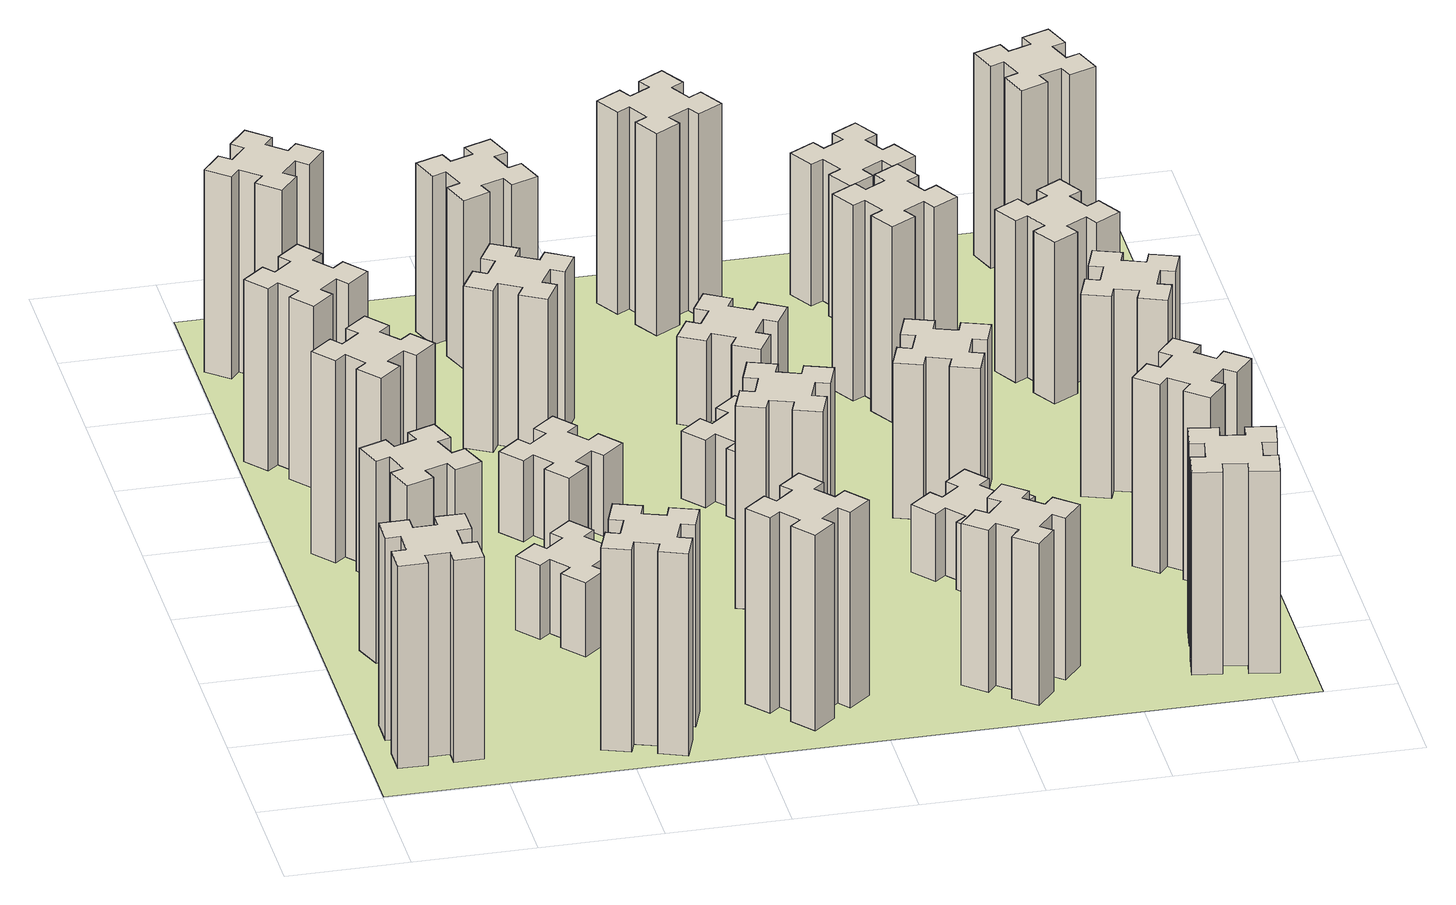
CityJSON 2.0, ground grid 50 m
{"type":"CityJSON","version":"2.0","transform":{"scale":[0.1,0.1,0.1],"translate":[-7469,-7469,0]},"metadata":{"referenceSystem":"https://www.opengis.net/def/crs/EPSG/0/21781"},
"CityObjects":{
"building1":{"type":"Building","attributes":{"class":"1000","function":"1000","usage":"1000","yearOfConstruction":2016,"roofType":"1000","measuredHeight":90,"storeysAboveGround":30,"storeysBelowGround":0},"geometry":[{"type":"Solid","lod":"1","boundaries":[[[[0,1,2,3,4,5,6,7,8,9,10,11,12,13,14,15,16,17,18,19]],[[17,16,20,21]],[[16,15,22,20]],[[15,14,23,22]],[[14,13,24,23]],[[13,12,25,24]],[[12,11,26,25]],[[11,10,27,26]],[[10,9,28,27]],[[9,8,29,28]],[[8,7,30,29]],[[7,6,31,30]],[[6,5,32,31]],[[5,4,33,32]],[[4,3,34,33]],[[3,2,35,34]],[[2,1,36,35]],[[1,0,37,36]],[[0,19,38,37]],[[19,18,39,38]],[[18,17,21,39]],[[24,25,26,27,28,29,30,31,32,33,34,35,36,37,38,39,21,20,22,23]]]]}]},
"building2":{"type":"Building","attributes":{"class":"1000","function":"1000","usage":"1000","yearOfConstruction":2016,"roofType":"1000","measuredHeight":90,"storeysAboveGround":30,"storeysBelowGround":0},"geometry":[{"type":"Solid","lod":"1","boundaries":[[[[40,41,42,43,44,45,46,47,48,49,50,51,52,53,54,55,56,57,58,59]],[[57,56,60,61]],[[56,55,62,60]],[[55,54,63,62]],[[54,53,64,63]],[[53,52,65,64]],[[52,51,66,65]],[[51,50,67,66]],[[50,49,68,67]],[[49,48,69,68]],[[48,47,70,69]],[[47,46,71,70]],[[46,45,72,71]],[[45,44,73,72]],[[44,43,74,73]],[[43,42,75,74]],[[42,41,76,75]],[[41,40,77,76]],[[40,59,78,77]],[[59,58,79,78]],[[58,57,61,79]],[[64,65,66,67,68,69,70,71,72,73,74,75,76,77,78,79,61,60,62,63]]]]}]},
"building3":{"type":"Building","attributes":{"class":"1000","function":"1000","usage":"1000","yearOfConstruction":2016,"roofType":"1000","measuredHeight":90,"storeysAboveGround":30,"storeysBelowGround":0},"geometry":[{"type":"Solid","lod":"1","boundaries":[[[[80,81,82,83,84,85,86,87,88,89,90,91,92,93,94,95,96,97,98,99]],[[97,96,100,101]],[[96,95,102,100]],[[95,94,103,102]],[[94,93,104,103]],[[93,92,105,104]],[[92,91,106,105]],[[91,90,107,106]],[[90,89,108,107]],[[89,88,109,108]],[[88,87,110,109]],[[87,86,111,110]],[[86,85,112,111]],[[85,84,113,112]],[[84,83,114,113]],[[83,82,115,114]],[[82,81,116,115]],[[81,80,117,116]],[[80,99,118,117]],[[99,98,119,118]],[[98,97,101,119]],[[104,105,106,107,108,109,110,111,112,113,114,115,116,117,118,119,101,100,102,103]]]]}]},
"building4":{"type":"Building","attributes":{"class":"1000","function":"1000","usage":"1000","yearOfConstruction":2016,"roofType":"1000","measuredHeight":81,"storeysAboveGround":30,"storeysBelowGround":0},"geometry":[{"type":"Solid","lod":"1","boundaries":[[[[120,121,122,123,124,125,126,127,128,129,130,131,132,133,134,135,136,137,138,139]],[[137,136,140,141]],[[136,135,142,140]],[[135,134,143,142]],[[134,133,144,143]],[[133,132,145,144]],[[132,131,146,145]],[[131,130,147,146]],[[130,129,148,147]],[[129,128,149,148]],[[128,127,150,149]],[[127,126,151,150]],[[126,125,152,151]],[[125,124,153,152]],[[124,123,154,153]],[[123,122,155,154]],[[122,121,156,155]],[[121,120,157,156]],[[120,139,158,157]],[[139,138,159,158]],[[138,137,141,159]],[[144,145,146,147,148,149,150,151,152,153,154,155,156,157,158,159,141,140,142,143]]]]}]},
"building5":{"type":"Building","attributes":{"class":"1000","function":"1000","usage":"1000","yearOfConstruction":2016,"roofType":"1000","measuredHeight":90,"storeysAboveGround":30,"storeysBelowGround":0},"geometry":[{"type":"Solid","lod":"1","boundaries":[[[[160,161,162,163,164,165,166,167,168,169,170,171,172,173,174,175,176,177,178,179]],[[177,176,180,181]],[[176,175,182,180]],[[175,174,183,182]],[[174,173,184,183]],[[173,172,185,184]],[[172,171,186,185]],[[171,170,187,186]],[[170,169,188,187]],[[169,168,189,188]],[[168,167,190,189]],[[167,166,191,190]],[[166,165,192,191]],[[165,164,193,192]],[[164,163,194,193]],[[163,162,195,194]],[[162,161,196,195]],[[161,160,197,196]],[[160,179,198,197]],[[179,178,199,198]],[[178,177,181,199]],[[184,185,186,187,188,189,190,191,192,193,194,195,196,197,198,199,181,180,182,183]]]]}]},
"building6":{"type":"Building","attributes":{"class":"1000","function":"1000","usage":"1000","yearOfConstruction":2016,"roofType":"1000","measuredHeight":90,"storeysAboveGround":30,"storeysBelowGround":0},"geometry":[{"type":"Solid","lod":"1","boundaries":[[[[200,201,202,203,204,205,206,207,208,209,210,211,212,213,214,215,216,217,218,219]],[[217,216,220,221]],[[216,215,222,220]],[[215,214,223,222]],[[214,213,224,223]],[[213,212,225,224]],[[212,211,226,225]],[[211,210,227,226]],[[210,209,228,227]],[[209,208,229,228]],[[208,207,230,229]],[[207,206,231,230]],[[206,205,232,231]],[[205,204,233,232]],[[204,203,234,233]],[[203,202,235,234]],[[202,201,236,235]],[[201,200,237,236]],[[200,219,238,237]],[[219,218,239,238]],[[218,217,221,239]],[[224,225,226,227,228,229,230,231,232,233,234,235,236,237,238,239,221,220,222,223]]]]}]},
"building7":{"type":"Building","attributes":{"class":"1000","function":"1000","usage":"1000","yearOfConstruction":2016,"roofType":"1000","measuredHeight":33,"storeysAboveGround":30,"storeysBelowGround":0},"geometry":[{"type":"Solid","lod":"1","boundaries":[[[[240,241,242,243,244,245,246,247,248,249,250,251,252,253,254,255,256,257,258,259]],[[257,256,260,261]],[[256,255,262,260]],[[255,254,263,262]],[[254,253,264,263]],[[253,252,265,264]],[[252,251,266,265]],[[251,250,267,266]],[[250,249,268,267]],[[249,248,269,268]],[[248,247,270,269]],[[247,246,271,270]],[[246,245,272,271]],[[245,244,273,272]],[[244,243,274,273]],[[243,242,275,274]],[[242,241,276,275]],[[241,240,277,276]],[[240,259,278,277]],[[259,258,279,278]],[[258,257,261,279]],[[264,265,266,267,268,269,270,271,272,273,274,275,276,277,278,279,261,260,262,263]]]]}]},
"building8":{"type":"Building","attributes":{"class":"1000","function":"1000","usage":"1000","yearOfConstruction":2016,"roofType":"1000","measuredHeight":36,"storeysAboveGround":30,"storeysBelowGround":0},"geometry":[{"type":"Solid","lod":"1","boundaries":[[[[280,281,282,283,284,285,286,287,288,289,290,291,292,293,294,295,296,297,298,299]],[[297,296,300,301]],[[296,295,302,300]],[[295,294,303,302]],[[294,293,304,303]],[[293,292,305,304]],[[292,291,306,305]],[[291,290,307,306]],[[290,289,308,307]],[[289,288,309,308]],[[288,287,310,309]],[[287,286,311,310]],[[286,285,312,311]],[[285,284,313,312]],[[284,283,314,313]],[[283,282,315,314]],[[282,281,316,315]],[[281,280,317,316]],[[280,299,318,317]],[[299,298,319,318]],[[298,297,301,319]],[[304,305,306,307,308,309,310,311,312,313,314,315,316,317,318,319,301,300,302,303]]]]}]},
"building9":{"type":"Building","attributes":{"class":"1000","function":"1000","usage":"1000","yearOfConstruction":2016,"roofType":"1000","measuredHeight":87,"storeysAboveGround":30,"storeysBelowGround":0},"geometry":[{"type":"Solid","lod":"1","boundaries":[[[[320,321,322,323,324,325,326,327,328,329,330,331,332,333,334,335,336,337,338,339]],[[337,336,340,341]],[[336,335,342,340]],[[335,334,343,342]],[[334,333,344,343]],[[333,332,345,344]],[[332,331,346,345]],[[331,330,347,346]],[[330,329,348,347]],[[329,328,349,348]],[[328,327,350,349]],[[327,326,351,350]],[[326,325,352,351]],[[325,324,353,352]],[[324,323,354,353]],[[323,322,355,354]],[[322,321,356,355]],[[321,320,357,356]],[[320,339,358,357]],[[339,338,359,358]],[[338,337,341,359]],[[344,345,346,347,348,349,350,351,352,353,354,355,356,357,358,359,341,340,342,343]]]]}]},
"building10":{"type":"Building","attributes":{"class":"1000","function":"1000","usage":"1000","yearOfConstruction":2016,"roofType":"1000","measuredHeight":72,"storeysAboveGround":30,"storeysBelowGround":0},"geometry":[{"type":"Solid","lod":"1","boundaries":[[[[360,361,362,363,364,365,366,367,368,369,370,371,372,373,374,375,376,377,378,379]],[[377,376,380,381]],[[376,375,382,380]],[[375,374,383,382]],[[374,373,384,383]],[[373,372,385,384]],[[372,371,386,385]],[[371,370,387,386]],[[370,369,388,387]],[[369,368,389,388]],[[368,367,390,389]],[[367,366,391,390]],[[366,365,392,391]],[[365,364,393,392]],[[364,363,394,393]],[[363,362,395,394]],[[362,361,396,395]],[[361,360,397,396]],[[360,379,398,397]],[[379,378,399,398]],[[378,377,381,399]],[[384,385,386,387,388,389,390,391,392,393,394,395,396,397,398,399,381,380,382,383]]]]}]},
"building11":{"type":"Building","attributes":{"class":"1000","function":"1000","usage":"1000","yearOfConstruction":2016,"roofType":"1000","measuredHeight":75,"storeysAboveGround":30,"storeysBelowGround":0},"geometry":[{"type":"Solid","lod":"1","boundaries":[[[[400,401,402,403,404,405,406,407,408,409,410,411,412,413,414,415,416,417,418,419]],[[417,416,420,421]],[[416,415,422,420]],[[415,414,423,422]],[[414,413,424,423]],[[413,412,425,424]],[[412,411,426,425]],[[411,410,427,426]],[[410,409,428,427]],[[409,408,429,428]],[[408,407,430,429]],[[407,406,431,430]],[[406,405,432,431]],[[405,404,433,432]],[[404,403,434,433]],[[403,402,435,434]],[[402,401,436,435]],[[401,400,437,436]],[[400,419,438,437]],[[419,418,439,438]],[[418,417,421,439]],[[424,425,426,427,428,429,430,431,432,433,434,435,436,437,438,439,421,420,422,423]]]]}]},
"building12":{"type":"Building","attributes":{"class":"1000","function":"1000","usage":"1000","yearOfConstruction":2016,"roofType":"1000","measuredHeight":90,"storeysAboveGround":30,"storeysBelowGround":0},"geometry":[{"type":"Solid","lod":"1","boundaries":[[[[440,441,442,443,444,445,446,447,448,449,450,451,452,453,454,455,456,457,458,459]],[[457,456,460,461]],[[456,455,462,460]],[[455,454,463,462]],[[454,453,464,463]],[[453,452,465,464]],[[452,451,466,465]],[[451,450,467,466]],[[450,449,468,467]],[[449,448,469,468]],[[448,447,470,469]],[[447,446,471,470]],[[446,445,472,471]],[[445,444,473,472]],[[444,443,474,473]],[[443,442,475,474]],[[442,441,476,475]],[[441,440,477,476]],[[440,459,478,477]],[[459,458,479,478]],[[458,457,461,479]],[[464,465,466,467,468,469,470,471,472,473,474,475,476,477,478,479,461,460,462,463]]]]}]},
"building13":{"type":"Building","attributes":{"class":"1000","function":"1000","usage":"1000","yearOfConstruction":2016,"roofType":"1000","measuredHeight":30,"storeysAboveGround":30,"storeysBelowGround":0},"geometry":[{"type":"Solid","lod":"1","boundaries":[[[[480,481,482,483,484,485,486,487,488,489,490,491,492,493,494,495,496,497,498,499]],[[497,496,500,501]],[[496,495,502,500]],[[495,494,503,502]],[[494,493,504,503]],[[493,492,505,504]],[[492,491,506,505]],[[491,490,507,506]],[[490,489,508,507]],[[489,488,509,508]],[[488,487,510,509]],[[487,486,511,510]],[[486,485,512,511]],[[485,484,513,512]],[[484,483,514,513]],[[483,482,515,514]],[[482,481,516,515]],[[481,480,517,516]],[[480,499,518,517]],[[499,498,519,518]],[[498,497,501,519]],[[504,505,506,507,508,509,510,511,512,513,514,515,516,517,518,519,501,500,502,503]]]]}]},
"building14":{"type":"Building","attributes":{"class":"1000","function":"1000","usage":"1000","yearOfConstruction":2016,"roofType":"1000","measuredHeight":72,"storeysAboveGround":30,"storeysBelowGround":0},"geometry":[{"type":"Solid","lod":"1","boundaries":[[[[520,521,522,523,524,525,526,527,528,529,530,531,532,533,534,535,536,537,538,539]],[[537,536,540,541]],[[536,535,542,540]],[[535,534,543,542]],[[534,533,544,543]],[[533,532,545,544]],[[532,531,546,545]],[[531,530,547,546]],[[530,529,548,547]],[[529,528,549,548]],[[528,527,550,549]],[[527,526,551,550]],[[526,525,552,551]],[[525,524,553,552]],[[524,523,554,553]],[[523,522,555,554]],[[522,521,556,555]],[[521,520,557,556]],[[520,539,558,557]],[[539,538,559,558]],[[538,537,541,559]],[[544,545,546,547,548,549,550,551,552,553,554,555,556,557,558,559,541,540,542,543]]]]}]},
"building15":{"type":"Building","attributes":{"class":"1000","function":"1000","usage":"1000","yearOfConstruction":2016,"roofType":"1000","measuredHeight":39,"storeysAboveGround":30,"storeysBelowGround":0},"geometry":[{"type":"Solid","lod":"1","boundaries":[[[[560,561,562,563,564,565,566,567,568,569,570,571,572,573,574,575,576,577,578,579]],[[577,576,580,581]],[[576,575,582,580]],[[575,574,583,582]],[[574,573,584,583]],[[573,572,585,584]],[[572,571,586,585]],[[571,570,587,586]],[[570,569,588,587]],[[569,568,589,588]],[[568,567,590,589]],[[567,566,591,590]],[[566,565,592,591]],[[565,564,593,592]],[[564,563,594,593]],[[563,562,595,594]],[[562,561,596,595]],[[561,560,597,596]],[[560,579,598,597]],[[579,578,599,598]],[[578,577,581,599]],[[584,585,586,587,588,589,590,591,592,593,594,595,596,597,598,599,581,580,582,583]]]]}]},
"building16":{"type":"Building","attributes":{"class":"1000","function":"1000","usage":"1000","yearOfConstruction":2016,"roofType":"1000","measuredHeight":90,"storeysAboveGround":30,"storeysBelowGround":0},"geometry":[{"type":"Solid","lod":"1","boundaries":[[[[600,601,602,603,604,605,606,607,608,609,610,611,612,613,614,615,616,617,618,619]],[[617,616,620,621]],[[616,615,622,620]],[[615,614,623,622]],[[614,613,624,623]],[[613,612,625,624]],[[612,611,626,625]],[[611,610,627,626]],[[610,609,628,627]],[[609,608,629,628]],[[608,607,630,629]],[[607,606,631,630]],[[606,605,632,631]],[[605,604,633,632]],[[604,603,634,633]],[[603,602,635,634]],[[602,601,636,635]],[[601,600,637,636]],[[600,619,638,637]],[[619,618,639,638]],[[618,617,621,639]],[[624,625,626,627,628,629,630,631,632,633,634,635,636,637,638,639,621,620,622,623]]]]}]},
"building17":{"type":"Building","attributes":{"class":"1000","function":"1000","usage":"1000","yearOfConstruction":2016,"roofType":"1000","measuredHeight":30,"storeysAboveGround":30,"storeysBelowGround":0},"geometry":[{"type":"Solid","lod":"1","boundaries":[[[[640,641,642,643,644,645,646,647,648,649,650,651,652,653,654,655,656,657,658,659]],[[657,656,660,661]],[[656,655,662,660]],[[655,654,663,662]],[[654,653,664,663]],[[653,652,665,664]],[[652,651,666,665]],[[651,650,667,666]],[[650,649,668,667]],[[649,648,669,668]],[[648,647,670,669]],[[647,646,671,670]],[[646,645,672,671]],[[645,644,673,672]],[[644,643,674,673]],[[643,642,675,674]],[[642,641,676,675]],[[641,640,677,676]],[[640,659,678,677]],[[659,658,679,678]],[[658,657,661,679]],[[664,665,666,667,668,669,670,671,672,673,674,675,676,677,678,679,661,660,662,663]]]]}]},
"building18":{"type":"Building","attributes":{"class":"1000","function":"1000","usage":"1000","yearOfConstruction":2016,"roofType":"1000","measuredHeight":69,"storeysAboveGround":30,"storeysBelowGround":0},"geometry":[{"type":"Solid","lod":"1","boundaries":[[[[680,681,682,683,684,685,686,687,688,689,690,691,692,693,694,695,696,697,698,699]],[[697,696,700,701]],[[696,695,702,700]],[[695,694,703,702]],[[694,693,704,703]],[[693,692,705,704]],[[692,691,706,705]],[[691,690,707,706]],[[690,689,708,707]],[[689,688,709,708]],[[688,687,710,709]],[[687,686,711,710]],[[686,685,712,711]],[[685,684,713,712]],[[684,683,714,713]],[[683,682,715,714]],[[682,681,716,715]],[[681,680,717,716]],[[680,699,718,717]],[[699,698,719,718]],[[698,697,701,719]],[[704,705,706,707,708,709,710,711,712,713,714,715,716,717,718,719,701,700,702,703]]]]}]},
"building19":{"type":"Building","attributes":{"class":"1000","function":"1000","usage":"1000","yearOfConstruction":2016,"roofType":"1000","measuredHeight":87,"storeysAboveGround":30,"storeysBelowGround":0},"geometry":[{"type":"Solid","lod":"1","boundaries":[[[[720,721,722,723,724,725,726,727,728,729,730,731,732,733,734,735,736,737,738,739]],[[737,736,740,741]],[[736,735,742,740]],[[735,734,743,742]],[[734,733,744,743]],[[733,732,745,744]],[[732,731,746,745]],[[731,730,747,746]],[[730,729,748,747]],[[729,728,749,748]],[[728,727,750,749]],[[727,726,751,750]],[[726,725,752,751]],[[725,724,753,752]],[[724,723,754,753]],[[723,722,755,754]],[[722,721,756,755]],[[721,720,757,756]],[[720,739,758,757]],[[739,738,759,758]],[[738,737,741,759]],[[744,745,746,747,748,749,750,751,752,753,754,755,756,757,758,759,741,740,742,743]]]]}]},
"building20":{"type":"Building","attributes":{"class":"1000","function":"1000","usage":"1000","yearOfConstruction":2016,"roofType":"1000","measuredHeight":90,"storeysAboveGround":30,"storeysBelowGround":0},"geometry":[{"type":"Solid","lod":"1","boundaries":[[[[760,761,762,763,764,765,766,767,768,769,770,771,772,773,774,775,776,777,778,779]],[[777,776,780,781]],[[776,775,782,780]],[[775,774,783,782]],[[774,773,784,783]],[[773,772,785,784]],[[772,771,786,785]],[[771,770,787,786]],[[770,769,788,787]],[[769,768,789,788]],[[768,767,790,789]],[[767,766,791,790]],[[766,765,792,791]],[[765,764,793,792]],[[764,763,794,793]],[[763,762,795,794]],[[762,761,796,795]],[[761,760,797,796]],[[760,779,798,797]],[[779,778,799,798]],[[778,777,781,799]],[[784,785,786,787,788,789,790,791,792,793,794,795,796,797,798,799,781,780,782,783]]]]}]},
"building21":{"type":"Building","attributes":{"class":"1000","function":"1000","usage":"1000","yearOfConstruction":2016,"roofType":"1000","measuredHeight":63,"storeysAboveGround":30,"storeysBelowGround":0},"geometry":[{"type":"Solid","lod":"1","boundaries":[[[[800,801,802,803,804,805,806,807,808,809,810,811,812,813,814,815,816,817,818,819]],[[817,816,820,821]],[[816,815,822,820]],[[815,814,823,822]],[[814,813,824,823]],[[813,812,825,824]],[[812,811,826,825]],[[811,810,827,826]],[[810,809,828,827]],[[809,808,829,828]],[[808,807,830,829]],[[807,806,831,830]],[[806,805,832,831]],[[805,804,833,832]],[[804,803,834,833]],[[803,802,835,834]],[[802,801,836,835]],[[801,800,837,836]],[[800,819,838,837]],[[819,818,839,838]],[[818,817,821,839]],[[824,825,826,827,828,829,830,831,832,833,834,835,836,837,838,839,821,820,822,823]]]]}]},
"building22":{"type":"Building","attributes":{"class":"1000","function":"1000","usage":"1000","yearOfConstruction":2016,"roofType":"1000","measuredHeight":84,"storeysAboveGround":30,"storeysBelowGround":0},"geometry":[{"type":"Solid","lod":"1","boundaries":[[[[840,841,842,843,844,845,846,847,848,849,850,851,852,853,854,855,856,857,858,859]],[[857,856,860,861]],[[856,855,862,860]],[[855,854,863,862]],[[854,853,864,863]],[[853,852,865,864]],[[852,851,866,865]],[[851,850,867,866]],[[850,849,868,867]],[[849,848,869,868]],[[848,847,870,869]],[[847,846,871,870]],[[846,845,872,871]],[[845,844,873,872]],[[844,843,874,873]],[[843,842,875,874]],[[842,841,876,875]],[[841,840,877,876]],[[840,859,878,877]],[[859,858,879,878]],[[858,857,861,879]],[[864,865,866,867,868,869,870,871,872,873,874,875,876,877,878,879,861,860,862,863]]]]}]},
"building23":{"type":"Building","attributes":{"class":"1000","function":"1000","usage":"1000","yearOfConstruction":2016,"roofType":"1000","measuredHeight":90,"storeysAboveGround":30,"storeysBelowGround":0},"geometry":[{"type":"Solid","lod":"1","boundaries":[[[[880,881,882,883,884,885,886,887,888,889,890,891,892,893,894,895,896,897,898,899]],[[897,896,900,901]],[[896,895,902,900]],[[895,894,903,902]],[[894,893,904,903]],[[893,892,905,904]],[[892,891,906,905]],[[891,890,907,906]],[[890,889,908,907]],[[889,888,909,908]],[[888,887,910,909]],[[887,886,911,910]],[[886,885,912,911]],[[885,884,913,912]],[[884,883,914,913]],[[883,882,915,914]],[[882,881,916,915]],[[881,880,917,916]],[[880,899,918,917]],[[899,898,919,918]],[[898,897,901,919]],[[904,905,906,907,908,909,910,911,912,913,914,915,916,917,918,919,901,900,902,903]]]]}]},
"building24":{"type":"Building","attributes":{"class":"1000","function":"1000","usage":"1000","yearOfConstruction":2016,"roofType":"1000","measuredHeight":72,"storeysAboveGround":30,"storeysBelowGround":0},"geometry":[{"type":"Solid","lod":"1","boundaries":[[[[920,921,922,923,924,925,926,927,928,929,930,931,932,933,934,935,936,937,938,939]],[[937,936,940,941]],[[936,935,942,940]],[[935,934,943,942]],[[934,933,944,943]],[[933,932,945,944]],[[932,931,946,945]],[[931,930,947,946]],[[930,929,948,947]],[[929,928,949,948]],[[928,927,950,949]],[[927,926,951,950]],[[926,925,952,951]],[[925,924,953,952]],[[924,923,954,953]],[[923,922,955,954]],[[922,921,956,955]],[[921,920,957,956]],[[920,939,958,957]],[[939,938,959,958]],[[938,937,941,959]],[[944,945,946,947,948,949,950,951,952,953,954,955,956,957,958,959,941,940,942,943]]]]}]},
"building25":{"type":"Building","attributes":{"class":"1000","function":"1000","usage":"1000","yearOfConstruction":2016,"roofType":"1000","measuredHeight":90,"storeysAboveGround":30,"storeysBelowGround":0},"geometry":[{"type":"Solid","lod":"1","boundaries":[[[[960,961,962,963,964,965,966,967,968,969,970,971,972,973,974,975,976,977,978,979]],[[977,976,980,981]],[[976,975,982,980]],[[975,974,983,982]],[[974,973,984,983]],[[973,972,985,984]],[[972,971,986,985]],[[971,970,987,986]],[[970,969,988,987]],[[969,968,989,988]],[[968,967,990,989]],[[967,966,991,990]],[[966,965,992,991]],[[965,964,993,992]],[[964,963,994,993]],[[963,962,995,994]],[[962,961,996,995]],[[961,960,997,996]],[[960,979,998,997]],[[979,978,999,998]],[[978,977,981,999]],[[984,985,986,987,988,989,990,991,992,993,994,995,996,997,998,999,981,980,982,983]]]]}]},
"landuse1":{"type":"LandUse","attributes":{"name":"plot1","function":"1010"},"geometry":[{"type":"MultiSurface","lod":"1","boundaries":[[[1000,1001,1002,1003]]]}]}
},
"vertices":[
[165,425,0],[165,325,0],[105,325,0],[105,205,0],[225,205,0],[225,265,0],[325,265,0],[325,205,0],[445,205,0],[445,325,0],[385,325,0],[385,425,0],[445,425,0],[445,545,0],[325,545,0],[325,485,0],[225,485,0],[225,545,0],[105,545,0],[105,425,0],[225,485,900],[225,545,900],[325,485,900],[325,545,900],[445,545,900],[445,425,900],[385,425,900],[385,325,900],[445,325,900],[445,205,900],[325,205,900],[325,265,900],[225,265,900],[225,205,900],[105,205,900],[105,325,900],[165,325,900],[165,425,900],[105,425,900],[105,545,900],
[385,1136,0],[291,1102,0],[270,1158,0],[157,1117,0],[199,1004,0],[255,1025,0],[289,931,0],[233,910,0],[274,797,0],[387,839,0],[366,895,0],[460,929,0],[480,873,0],[593,914,0],[552,1027,0],[496,1006,0],[462,1100,0],[518,1120,0],[477,1233,0],[364,1192,0],[462,1100,900],[518,1120,900],[496,1006,900],[552,1027,900],[593,914,900],[480,873,900],[460,929,900],[366,895,900],[387,839,900],[274,797,900],[233,910,900],[289,931,900],[255,1025,900],[199,1004,900],[157,1117,900],[270,1158,900],[291,1102,900],[385,1136,900],[364,1192,900],[477,1233,900],
[492,1888,0],[427,1964,0],[473,2003,0],[396,2095,0],[304,2018,0],[343,1972,0],[266,1907,0],[228,1953,0],[136,1876,0],[213,1784,0],[259,1823,0],[323,1746,0],[277,1708,0],[354,1616,0],[446,1693,0],[408,1739,0],[484,1803,0],[523,1757,0],[615,1834,0],[538,1926,0],[484,1803,900],[523,1757,900],[408,1739,900],[446,1693,900],[354,1616,900],[277,1708,900],[323,1746,900],[259,1823,900],[213,1784,900],[136,1876,900],[228,1953,900],[266,1907,900],[343,1972,900],[304,2018,900],[396,2095,900],[473,2003,900],[427,1964,900],[492,1888,900],[538,1926,900],[615,1834,900],
[243,2712,0],[166,2647,0],[128,2693,0],[36,2616,0],[113,2524,0],[159,2563,0],[223,2486,0],[177,2448,0],[254,2356,0],[346,2433,0],[308,2479,0],[384,2543,0],[423,2497,0],[515,2574,0],[438,2666,0],[392,2628,0],[327,2704,0],[373,2743,0],[296,2835,0],[204,2758,0],[327,2704,810],[373,2743,810],[392,2628,810],[438,2666,810],[515,2574,810],[423,2497,810],[384,2543,810],[308,2479,810],[346,2433,810],[254,2356,810],[177,2448,810],[223,2486,810],[159,2563,810],[113,2524,810],[36,2616,810],[128,2693,810],[166,2647,810],[243,2712,810],[204,2758,810],[296,2835,810],
[1029,360,0],[995,266,0],[939,287,0],[897,174,0],[1010,133,0],[1031,189,0],[1125,155,0],[1104,99,0],[1217,57,0],[1258,170,0],[1202,191,0],[1236,285,0],[1292,264,0],[1333,377,0],[1220,418,0],[1200,362,0],[1106,396,0],[1127,452,0],[1014,493,0],[973,380,0],[1106,396,900],[1127,452,900],[1200,362,900],[1220,418,900],[1333,377,900],[1292,264,900],[1236,285,900],[1202,191,900],[1258,170,900],[1217,57,900],[1104,99,900],[1125,155,900],[1031,189,900],[1010,133,900],[897,174,900],[939,287,900],[995,266,900],[1029,360,900],[973,380,900],[1014,493,900],
[384,3387,0],[308,3452,0],[346,3498,0],[254,3575,0],[177,3483,0],[223,3444,0],[159,3368,0],[113,3406,0],[36,3314,0],[128,3237,0],[166,3283,0],[243,3219,0],[204,3173,0],[296,3096,0],[373,3188,0],[327,3226,0],[392,3303,0],[438,3264,0],[515,3356,0],[423,3433,0],[392,3303,900],[438,3264,900],[327,3226,900],[373,3188,900],[296,3096,900],[204,3173,900],[243,3219,900],[166,3283,900],[128,3237,900],[36,3314,900],[113,3406,900],[159,3368,900],[223,3444,900],[177,3483,900],[254,3575,900],[346,3498,900],[308,3452,900],[384,3387,900],[423,3433,900],[515,3356,900],
[983,1232,0],[906,1167,0],[868,1213,0],[776,1136,0],[853,1044,0],[899,1083,0],[963,1006,0],[917,968,0],[994,876,0],[1086,953,0],[1048,999,0],[1124,1063,0],[1163,1017,0],[1255,1094,0],[1178,1186,0],[1132,1148,0],[1067,1224,0],[1113,1263,0],[1036,1355,0],[944,1278,0],[1067,1224,330],[1113,1263,330],[1132,1148,330],[1178,1186,330],[1255,1094,330],[1163,1017,330],[1124,1063,330],[1048,999,330],[1086,953,330],[994,876,330],[917,968,330],[963,1006,330],[899,1083,330],[853,1044,330],[776,1136,330],[868,1213,330],[906,1167,330],[983,1232,330],[944,1278,330],[1036,1355,330],
[1083,1972,0],[1006,1907,0],[968,1953,0],[876,1876,0],[953,1784,0],[999,1823,0],[1063,1746,0],[1017,1708,0],[1094,1616,0],[1186,1693,0],[1148,1739,0],[1224,1803,0],[1263,1757,0],[1355,1834,0],[1278,1926,0],[1232,1888,0],[1167,1964,0],[1213,2003,0],[1136,2095,0],[1044,2018,0],[1167,1964,360],[1213,2003,360],[1232,1888,360],[1278,1926,360],[1355,1834,360],[1263,1757,360],[1224,1803,360],[1148,1739,360],[1186,1693,360],[1094,1616,360],[1017,1708,360],[1063,1746,360],[999,1823,360],[953,1784,360],[876,1876,360],[968,1953,360],[1006,1907,360],[1083,1972,360],[1044,2018,360],[1136,2095,360],
[1639,343,0],[1703,266,0],[1657,228,0],[1734,136,0],[1826,213,0],[1788,259,0],[1864,323,0],[1903,277,0],[1995,354,0],[1918,446,0],[1872,408,0],[1807,484,0],[1853,523,0],[1776,615,0],[1684,538,0],[1723,492,0],[1646,427,0],[1608,473,0],[1516,396,0],[1593,304,0],[1646,427,870],[1608,473,870],[1723,492,870],[1684,538,870],[1776,615,870],[1853,523,870],[1807,484,870],[1872,408,870],[1918,446,870],[1995,354,870],[1903,277,870],[1864,323,870],[1788,259,870],[1826,213,870],[1734,136,870],[1657,228,870],[1703,266,870],[1639,343,870],[1593,304,870],[1516,396,870],
[1214,2666,0],[1127,2716,0],[1157,2768,0],[1053,2828,0],[993,2724,0],[1045,2694,0],[995,2607,0],[943,2637,0],[883,2533,0],[987,2473,0],[1017,2525,0],[1104,2475,0],[1074,2423,0],[1178,2363,0],[1238,2467,0],[1186,2497,0],[1236,2584,0],[1288,2554,0],[1348,2658,0],[1244,2718,0],[1236,2584,720],[1288,2554,720],[1186,2497,720],[1238,2467,720],[1178,2363,720],[1074,2423,720],[1104,2475,720],[1017,2525,720],[987,2473,720],[883,2533,720],[943,2637,720],[995,2607,720],[1045,2694,720],[993,2724,720],[1053,2828,720],[1157,2768,720],[1127,2716,720],[1214,2666,720],[1244,2718,720],[1348,2658,720],
[1125,3456,0],[1031,3422,0],[1010,3478,0],[897,3437,0],[939,3324,0],[995,3345,0],[1029,3251,0],[973,3230,0],[1014,3117,0],[1127,3159,0],[1106,3215,0],[1200,3249,0],[1220,3193,0],[1333,3234,0],[1292,3347,0],[1236,3326,0],[1202,3420,0],[1258,3440,0],[1217,3553,0],[1104,3512,0],[1202,3420,750],[1258,3440,750],[1236,3326,750],[1292,3347,750],[1333,3234,750],[1220,3193,750],[1200,3249,750],[1106,3215,750],[1127,3159,750],[1014,3117,750],[973,3230,750],[1029,3251,750],[995,3345,750],[939,3324,750],[897,3437,750],[1010,3478,750],[1031,3422,750],[1125,3456,750],[1104,3512,750],[1217,3553,750],
[1769,1300,0],[1735,1206,0],[1679,1227,0],[1637,1114,0],[1750,1073,0],[1771,1129,0],[1865,1095,0],[1844,1039,0],[1957,997,0],[1998,1110,0],[1942,1131,0],[1976,1225,0],[2032,1204,0],[2073,1317,0],[1960,1358,0],[1940,1302,0],[1846,1336,0],[1867,1392,0],[1754,1433,0],[1713,1320,0],[1846,1336,900],[1867,1392,900],[1940,1302,900],[1960,1358,900],[2073,1317,900],[2032,1204,900],[1976,1225,900],[1942,1131,900],[1998,1110,900],[1957,997,900],[1844,1039,900],[1865,1095,900],[1771,1129,900],[1750,1073,900],[1637,1114,900],[1679,1227,900],[1735,1206,900],[1769,1300,900],[1713,1320,900],[1754,1433,900],
[1972,1988,0],[1907,2064,0],[1953,2103,0],[1876,2195,0],[1784,2118,0],[1823,2072,0],[1746,2007,0],[1708,2053,0],[1616,1976,0],[1693,1884,0],[1739,1923,0],[1803,1846,0],[1757,1808,0],[1834,1716,0],[1926,1793,0],[1888,1839,0],[1964,1903,0],[2003,1857,0],[2095,1934,0],[2018,2026,0],[1964,1903,300],[2003,1857,300],[1888,1839,300],[1926,1793,300],[1834,1716,300],[1757,1808,300],[1803,1846,300],[1739,1923,300],[1693,1884,300],[1616,1976,300],[1708,2053,300],[1746,2007,300],[1823,2072,300],[1784,2118,300],[1876,2195,300],[1953,2103,300],[1907,2064,300],[1972,1988,300],[2018,2026,300],[2095,1934,300],
[2486,323,0],[2563,259,0],[2524,213,0],[2616,136,0],[2693,228,0],[2647,266,0],[2712,343,0],[2758,304,0],[2835,396,0],[2743,473,0],[2704,427,0],[2628,492,0],[2666,538,0],[2574,615,0],[2497,523,0],[2543,484,0],[2479,408,0],[2433,446,0],[2356,354,0],[2448,277,0],[2479,408,720],[2433,446,720],[2543,484,720],[2497,523,720],[2574,615,720],[2666,538,720],[2628,492,720],[2704,427,720],[2743,473,720],[2835,396,720],[2758,304,720],[2712,343,720],[2647,266,720],[2693,228,720],[2616,136,720],[2524,213,720],[2563,259,720],[2486,323,720],[2448,277,720],[2356,354,720],
[2026,2497,0],[2076,2584,0],[2128,2554,0],[2188,2658,0],[2084,2718,0],[2054,2666,0],[1967,2716,0],[1997,2768,0],[1893,2828,0],[1833,2724,0],[1885,2694,0],[1835,2607,0],[1783,2637,0],[1723,2533,0],[1827,2473,0],[1857,2525,0],[1944,2475,0],[1914,2423,0],[2018,2363,0],[2078,2467,0],[1944,2475,390],[1914,2423,390],[1857,2525,390],[1827,2473,390],[1723,2533,390],[1783,2637,390],[1835,2607,390],[1885,2694,390],[1833,2724,390],[1893,2828,390],[1997,2768,390],[1967,2716,390],[2054,2666,390],[2084,2718,390],[2188,2658,390],[2128,2554,390],[2076,2584,390],[2026,2497,390],[2078,2467,390],[2018,2363,390],
[1844,3556,0],[1757,3506,0],[1727,3558,0],[1623,3498,0],[1683,3394,0],[1735,3424,0],[1785,3337,0],[1733,3307,0],[1793,3203,0],[1897,3263,0],[1867,3315,0],[1954,3365,0],[1984,3313,0],[2088,3373,0],[2028,3477,0],[1976,3447,0],[1926,3534,0],[1978,3564,0],[1918,3668,0],[1814,3608,0],[1926,3534,900],[1978,3564,900],[1976,3447,900],[2028,3477,900],[2088,3373,900],[1984,3313,900],[1954,3365,900],[1867,3315,900],[1897,3263,900],[1793,3203,900],[1733,3307,900],[1785,3337,900],[1735,3424,900],[1683,3394,900],[1623,3498,900],[1727,3558,900],[1757,3506,900],[1844,3556,900],[1814,3608,900],[1918,3668,900],
[2563,1332,0],[2486,1267,0],[2448,1313,0],[2356,1236,0],[2433,1144,0],[2479,1183,0],[2543,1106,0],[2497,1068,0],[2574,976,0],[2666,1053,0],[2628,1099,0],[2704,1163,0],[2743,1117,0],[2835,1194,0],[2758,1286,0],[2712,1248,0],[2647,1324,0],[2693,1363,0],[2616,1455,0],[2524,1378,0],[2647,1324,300],[2693,1363,300],[2712,1248,300],[2758,1286,300],[2835,1194,300],[2743,1117,300],[2704,1163,300],[2628,1099,300],[2666,1053,300],[2574,976,300],[2497,1068,300],[2543,1106,300],[2479,1183,300],[2433,1144,300],[2356,1236,300],[2448,1313,300],[2486,1267,300],[2563,1332,300],[2524,1378,300],[2616,1455,300],
[2682,1671,0],[2716,1765,0],[2772,1744,0],[2813,1857,0],[2700,1898,0],[2680,1842,0],[2586,1876,0],[2607,1932,0],[2494,1973,0],[2453,1860,0],[2509,1840,0],[2475,1746,0],[2419,1767,0],[2377,1654,0],[2490,1613,0],[2511,1669,0],[2605,1635,0],[2584,1579,0],[2697,1537,0],[2738,1650,0],[2605,1635,690],[2584,1579,690],[2511,1669,690],[2490,1613,690],[2377,1654,690],[2419,1767,690],[2475,1746,690],[2509,1840,690],[2453,1860,690],[2494,1973,690],[2607,1932,690],[2586,1876,690],[2680,1842,690],[2700,1898,690],[2813,1857,690],[2772,1744,690],[2716,1765,690],[2682,1671,690],[2738,1650,690],[2697,1537,690],
[2607,2475,0],[2694,2525,0],[2724,2473,0],[2828,2533,0],[2768,2637,0],[2716,2607,0],[2666,2694,0],[2718,2724,0],[2658,2828,0],[2554,2768,0],[2584,2716,0],[2497,2666,0],[2467,2718,0],[2363,2658,0],[2423,2554,0],[2475,2584,0],[2525,2497,0],[2473,2467,0],[2533,2363,0],[2637,2423,0],[2525,2497,870],[2473,2467,870],[2475,2584,870],[2423,2554,870],[2363,2658,870],[2467,2718,870],[2497,2666,870],[2584,2716,870],[2554,2768,870],[2658,2828,870],[2718,2724,870],[2666,2694,870],[2716,2607,870],[2768,2637,870],[2828,2533,870],[2724,2473,870],[2694,2525,870],[2607,2475,870],[2637,2423,870],[2533,2363,870],
[3504,475,0],[3405,492,0],[3416,551,0],[3297,572,0],[3277,454,0],[3336,444,0],[3318,345,0],[3259,356,0],[3238,237,0],[3357,217,0],[3367,276,0],[3465,258,0],[3455,199,0],[3573,178,0],[3594,297,0],[3535,307,0],[3552,405,0],[3611,395,0],[3632,513,0],[3514,534,0],[3552,405,900],[3611,395,900],[3535,307,900],[3594,297,900],[3573,178,900],[3455,199,900],[3465,258,900],[3367,276,900],[3357,217,900],[3238,237,900],[3259,356,900],[3318,345,900],[3336,444,900],[3277,454,900],[3297,572,900],[3416,551,900],[3405,492,900],[3504,475,900],[3514,534,900],[3632,513,900],
[2716,3347,0],[2666,3434,0],[2718,3464,0],[2658,3568,0],[2554,3508,0],[2584,3456,0],[2497,3406,0],[2467,3458,0],[2363,3398,0],[2423,3294,0],[2475,3324,0],[2525,3237,0],[2473,3207,0],[2533,3103,0],[2637,3163,0],[2607,3215,0],[2694,3265,0],[2724,3213,0],[2828,3273,0],[2768,3377,0],[2694,3265,630],[2724,3213,630],[2607,3215,630],[2637,3163,630],[2533,3103,630],[2473,3207,630],[2525,3237,630],[2475,3324,630],[2423,3294,630],[2363,3398,630],[2467,3458,630],[2497,3406,630],[2584,3456,630],[2554,3508,630],[2658,3568,630],[2718,3464,630],[2666,3434,630],[2716,3347,630],[2768,3377,630],[2828,3273,630],
[3487,1006,0],[3552,1083,0],[3598,1044,0],[3675,1136,0],[3583,1213,0],[3544,1167,0],[3468,1232,0],[3506,1278,0],[3414,1355,0],[3337,1263,0],[3383,1224,0],[3319,1148,0],[3273,1186,0],[3196,1094,0],[3288,1017,0],[3326,1063,0],[3403,999,0],[3364,953,0],[3456,876,0],[3533,968,0],[3403,999,840],[3364,953,840],[3326,1063,840],[3288,1017,840],[3196,1094,840],[3273,1186,840],[3319,1148,840],[3383,1224,840],[3337,1263,840],[3414,1355,840],[3506,1278,840],[3468,1232,840],[3544,1167,840],[3583,1213,840],[3675,1136,840],[3598,1044,840],[3552,1083,840],[3487,1006,840],[3533,968,840],[3456,876,840],
[3420,1842,0],[3326,1876,0],[3347,1932,0],[3234,1973,0],[3193,1860,0],[3249,1840,0],[3215,1746,0],[3159,1767,0],[3117,1654,0],[3230,1613,0],[3251,1669,0],[3345,1635,0],[3324,1579,0],[3437,1537,0],[3478,1650,0],[3422,1671,0],[3456,1765,0],[3512,1744,0],[3553,1857,0],[3440,1898,0],[3456,1765,900],[3512,1744,900],[3422,1671,900],[3478,1650,900],[3437,1537,900],[3324,1579,900],[3345,1635,900],[3251,1669,900],[3230,1613,900],[3117,1654,900],[3159,1767,900],[3215,1746,900],[3249,1840,900],[3193,1860,900],[3234,1973,900],[3347,1932,900],[3326,1876,900],[3420,1842,900],[3440,1898,900],[3553,1857,900],
[3247,2475,0],[3334,2525,0],[3364,2473,0],[3468,2533,0],[3408,2637,0],[3356,2607,0],[3306,2694,0],[3358,2724,0],[3298,2828,0],[3194,2768,0],[3224,2716,0],[3137,2666,0],[3107,2718,0],[3003,2658,0],[3063,2554,0],[3115,2584,0],[3165,2497,0],[3113,2467,0],[3173,2363,0],[3277,2423,0],[3165,2497,720],[3113,2467,720],[3115,2584,720],[3063,2554,720],[3003,2658,720],[3107,2718,720],[3137,2666,720],[3224,2716,720],[3194,2768,720],[3298,2828,720],[3358,2724,720],[3306,2694,720],[3356,2607,720],[3408,2637,720],[3468,2533,720],[3364,2473,720],[3334,2525,720],[3247,2475,720],[3277,2423,720],[3173,2363,720],
[3326,3315,0],[3420,3349,0],[3440,3293,0],[3553,3334,0],[3512,3447,0],[3456,3426,0],[3422,3520,0],[3478,3540,0],[3437,3653,0],[3324,3612,0],[3345,3556,0],[3251,3522,0],[3230,3578,0],[3117,3537,0],[3159,3424,0],[3215,3445,0],[3249,3351,0],[3193,3330,0],[3234,3217,0],[3347,3259,0],[3249,3351,900],[3193,3330,900],[3215,3445,900],[3159,3424,900],[3117,3537,900],[3230,3578,900],[3251,3522,900],[3345,3556,900],[3324,3612,900],[3437,3653,900],[3478,3540,900],[3422,3520,900],[3456,3426,900],[3512,3447,900],[3553,3334,900],[3440,3293,900],[3420,3349,900],[3326,3315,900],[3347,3259,900],[3234,3217,900],
[5,3705,0],[3705,3705,0],[3705,5,0],[5,5,0]
]}
